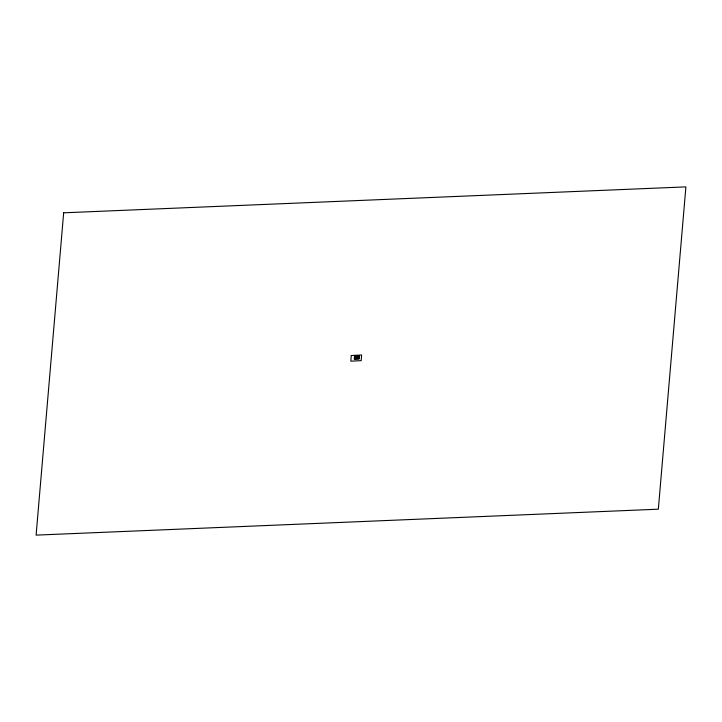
<?xml version="1.0" encoding="UTF-8"?>
<svg xmlns="http://www.w3.org/2000/svg" width="722" height="722" viewBox="0 0 722 722"><rect width="100%" height="100%" fill="white"/><g stroke="black" fill="none" stroke-linecap="round" stroke-linejoin="round"><path stroke-width="1.08" d="M351.253 355.513L350.838 361.171L361.19 360.648L361.605 354.998L351.253 355.513M354.484 356.361L354.276 359.159L359.159 358.915L359.366 356.117L354.484 356.361M354.701 356.506L354.52 358.87L358.924 358.653L359.096 356.289L354.701 356.506M355.729 357.065L355.648 358.211L357.832 358.103L357.913 356.957L355.729 357.065M63.662 212.81L36.1 535.119L658.338 509.191L685.9 186.881L63.662 212.81"/></g></svg>
